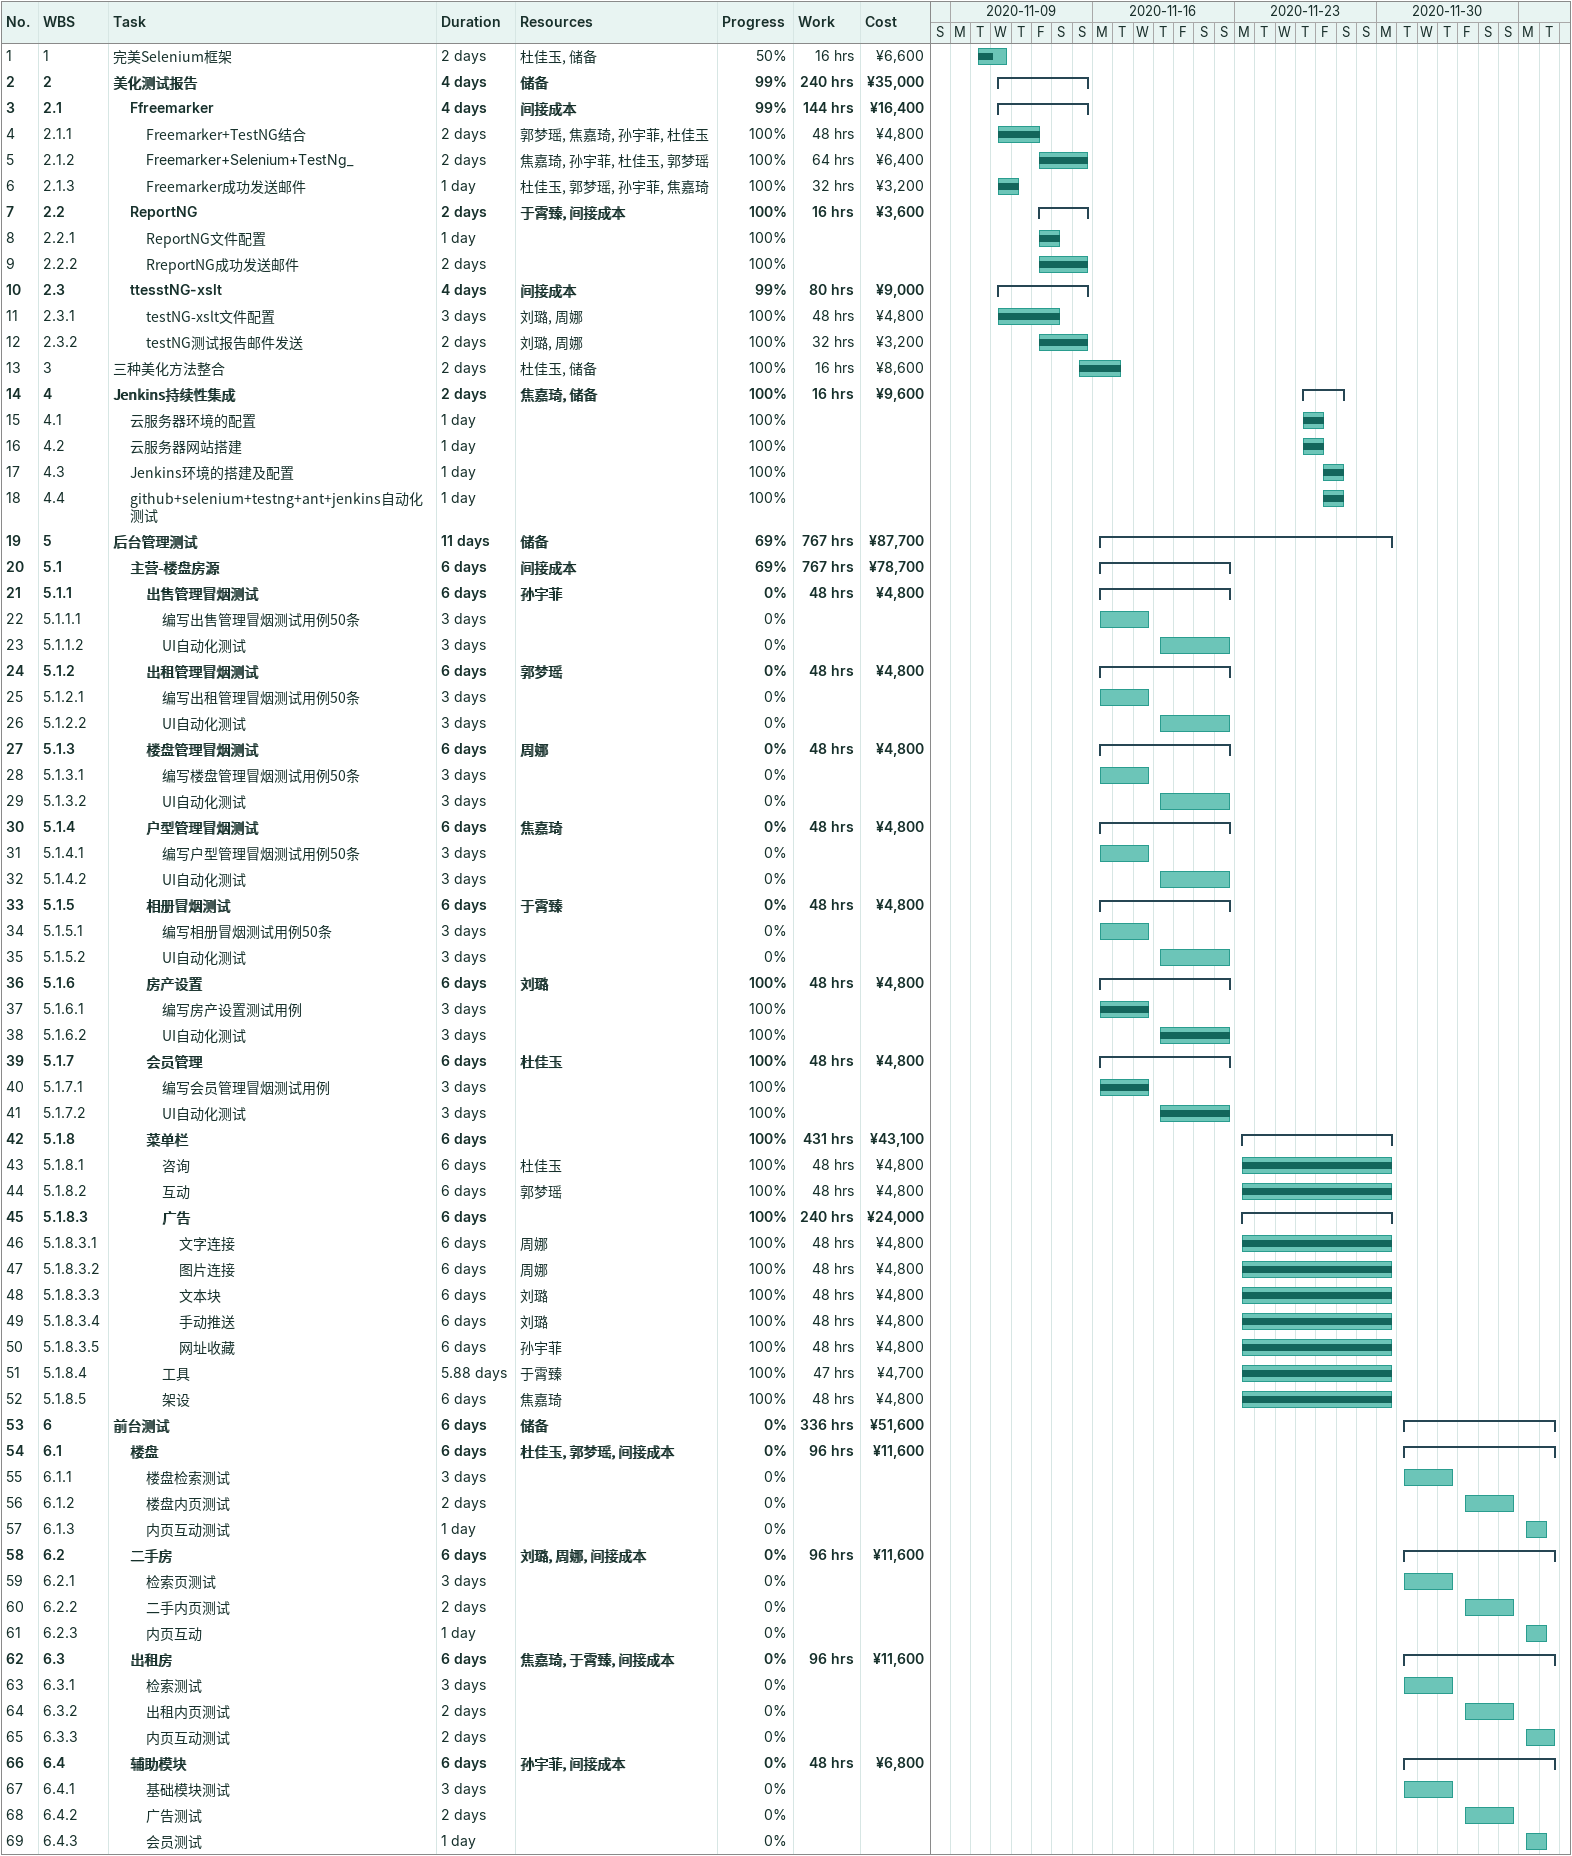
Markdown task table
| ID | WBS | Task | Duration | Start | Finish | Resources | % complete | Work (h) | Cost (¥) |
|---|---|---|---|---|---|---|---|---|---|
| 1 | 1 | 完美Selenium框架 | 2d | 2020-11-10 | 2020-11-11 | 杜佳玉, 储备 | 50 | 16 | 6600 |
| 2 | 2 | **美化测试报告** | 4d | 2020-11-11 | 2020-11-15 | 储备 | 99 | 240 | 35000 |
| 3 | 2.1 | **Ffreemarker** | 4d | 2020-11-11 | 2020-11-15 | 间接成本 | 99 | 144 | 16400 |
| 4 | 2.1.1 | Freemarker+TestNG结合 | 2d | 2020-11-11 | 2020-11-13 | 郭梦瑶, 焦嘉琦, 孙宇菲, 杜佳玉 | 100 | 48 | 4800 |
| 5 | 2.1.2 | Freemarker+Selenium+TestNg_ | 2d | 2020-11-13 | 2020-11-15 | 焦嘉琦, 孙宇菲, 杜佳玉, 郭梦瑶 | 100 | 64 | 6400 |
| 6 | 2.1.3 | Freemarker成功发送邮件 | 1d | 2020-11-11 | 2020-11-12 | 杜佳玉, 郭梦瑶, 孙宇菲, 焦嘉琦 | 100 | 32 | 3200 |
| 7 | 2.2 | **ReportNG** | 2d | 2020-11-13 | 2020-11-15 | 于霄臻, 间接成本 | 100 | 16 | 3600 |
| 8 | 2.2.1 | ReportNG文件配置 | 1d | 2020-11-13 | 2020-11-14 |  | 100 |  |  |
| 9 | 2.2.2 | RreportNG成功发送邮件 | 2d | 2020-11-13 | 2020-11-15 |  | 100 |  |  |
| 10 | 2.3 | **ttesstNG-xslt** | 4d | 2020-11-11 | 2020-11-15 | 间接成本 | 99 | 80 | 9000 |
| 11 | 2.3.1 | testNG-xslt文件配置 | 3d | 2020-11-11 | 2020-11-14 | 刘璐, 周娜 | 100 | 48 | 4800 |
| 12 | 2.3.2 | testNG测试报告邮件发送 | 2d | 2020-11-13 | 2020-11-15 | 刘璐, 周娜 | 100 | 32 | 3200 |
| 13 | 3 | 三种美化方法整合 | 2d | 2020-11-15 | 2020-11-17 | 杜佳玉, 储备 | 100 | 16 | 8600 |
| 14 | 4 | **Jenkins持续性集成** | 2d | 2020-11-26 | 2020-11-28 | 焦嘉琦, 储备 | 100 | 16 | 9600 |
| 15 | 4.1 | 云服务器环境的配置 | 1d | 2020-11-26 | 2020-11-27 |  | 100 |  |  |
| 16 | 4.2 | 云服务器网站搭建 | 1d | 2020-11-26 | 2020-11-27 |  | 100 |  |  |
| 17 | 4.3 | Jenkins环境的搭建及配置 | 1d | 2020-11-27 | 2020-11-28 |  | 100 |  |  |
| 18 | 4.4 | github+selenium+testng+ant+jenkins自动化测试 | 1d | 2020-11-27 | 2020-11-28 |  | 100 |  |  |
| 19 | 5 | **后台管理测试** | 11d | 2020-11-16 | 2020-11-30 | 储备 | 69 | 767 | 87700 |
| 20 | 5.1 | **主营-楼盘房源** | 6d | 2020-11-16 | 2020-11-22 | 间接成本 | 69 | 767 | 78700 |
| 21 | 5.1.1 | **出售管理冒烟测试** | 6d | 2020-11-16 | 2020-11-22 | 孙宇菲 | 0 | 48 | 4800 |
| 22 | 5.1.1.1 | 编写出售管理冒烟测试用例50条 | 3d | 2020-11-16 | 2020-11-18 |  | 0 |  |  |
| 23 | 5.1.1.2 | UI自动化测试 | 3d | 2020-11-19 | 2020-11-22 |  | 0 |  |  |
| 24 | 5.1.2 | **出租管理冒烟测试** | 6d | 2020-11-16 | 2020-11-22 | 郭梦瑶 | 0 | 48 | 4800 |
| 25 | 5.1.2.1 | 编写出租管理冒烟测试用例50条 | 3d | 2020-11-16 | 2020-11-18 |  | 0 |  |  |
| 26 | 5.1.2.2 | UI自动化测试 | 3d | 2020-11-19 | 2020-11-22 |  | 0 |  |  |
| 27 | 5.1.3 | **楼盘管理冒烟测试** | 6d | 2020-11-16 | 2020-11-22 | 周娜 | 0 | 48 | 4800 |
| 28 | 5.1.3.1 | 编写楼盘管理冒烟测试用例50条 | 3d | 2020-11-16 | 2020-11-18 |  | 0 |  |  |
| 29 | 5.1.3.2 | UI自动化测试 | 3d | 2020-11-19 | 2020-11-22 |  | 0 |  |  |
| 30 | 5.1.4 | **户型管理冒烟测试** | 6d | 2020-11-16 | 2020-11-22 | 焦嘉琦 | 0 | 48 | 4800 |
| 31 | 5.1.4.1 | 编写户型管理冒烟测试用例50条 | 3d | 2020-11-16 | 2020-11-18 |  | 0 |  |  |
| 32 | 5.1.4.2 | UI自动化测试 | 3d | 2020-11-19 | 2020-11-22 |  | 0 |  |  |
| 33 | 5.1.5 | **相册冒烟测试** | 6d | 2020-11-16 | 2020-11-22 | 于霄臻 | 0 | 48 | 4800 |
| 34 | 5.1.5.1 | 编写相册冒烟测试用例50条 | 3d | 2020-11-16 | 2020-11-18 |  | 0 |  |  |
| 35 | 5.1.5.2 | UI自动化测试 | 3d | 2020-11-19 | 2020-11-22 |  | 0 |  |  |
| 36 | 5.1.6 | **房产设置** | 6d | 2020-11-16 | 2020-11-22 | 刘璐 | 100 | 48 | 4800 |
| 37 | 5.1.6.1 | 编写房产设置测试用例 | 3d | 2020-11-16 | 2020-11-18 |  | 100 |  |  |
| 38 | 5.1.6.2 | UI自动化测试 | 3d | 2020-11-19 | 2020-11-22 |  | 100 |  |  |
| 39 | 5.1.7 | **会员管理** | 6d | 2020-11-16 | 2020-11-22 | 杜佳玉 | 100 | 48 | 4800 |
| 40 | 5.1.7.1 | 编写会员管理冒烟测试用例 | 3d | 2020-11-16 | 2020-11-18 |  | 100 |  |  |
| 41 | 5.1.7.2 | UI自动化测试 | 3d | 2020-11-19 | 2020-11-22 |  | 100 |  |  |
| 42 | 5.1.8 | **菜单栏** | 6d | 2020-11-23 | 2020-11-30 |  | 100 | 431 | 43100 |
| 43 | 5.1.8.1 | 咨询 | 6d | 2020-11-23 | 2020-11-30 | 杜佳玉 | 100 | 48 | 4800 |
| 44 | 5.1.8.2 | 互动 | 6d | 2020-11-23 | 2020-11-30 | 郭梦瑶 | 100 | 48 | 4800 |
| 45 | 5.1.8.3 | **广告** | 6d | 2020-11-23 | 2020-11-30 |  | 100 | 240 | 24000 |
| 46 | 5.1.8.3.1 | 文字连接 | 6d | 2020-11-23 | 2020-11-30 | 周娜 | 100 | 48 | 4800 |
| 47 | 5.1.8.3.2 | 图片连接 | 6d | 2020-11-23 | 2020-11-30 | 周娜 | 100 | 48 | 4800 |
| 48 | 5.1.8.3.3 | 文本块 | 6d | 2020-11-23 | 2020-11-30 | 刘璐 | 100 | 48 | 4800 |
| 49 | 5.1.8.3.4 | 手动推送 | 6d | 2020-11-23 | 2020-11-30 | 刘璐 | 100 | 48 | 4800 |
| 50 | 5.1.8.3.5 | 网址收藏 | 6d | 2020-11-23 | 2020-11-30 | 孙宇菲 | 100 | 48 | 4800 |
| 51 | 5.1.8.4 | 工具 | 5.88d | 2020-11-23 | 2020-11-30 | 于霄臻 | 100 | 47 | 4700 |
| 52 | 5.1.8.5 | 架设 | 6d | 2020-11-23 | 2020-11-30 | 焦嘉琦 | 100 | 48 | 4800 |
| 53 | 6 | **前台测试** | 6d | 2020-12-01 | 2020-12-08 | 储备 | 0 | 336 | 51600 |
| 54 | 6.1 | **楼盘** | 6d | 2020-12-01 | 2020-12-08 | 杜佳玉, 郭梦瑶, 间接成本 | 0 | 96 | 11600 |
| 55 | 6.1.1 | 楼盘检索测试 | 3d | 2020-12-01 | 2020-12-03 |  | 0 |  |  |
| 56 | 6.1.2 | 楼盘内页测试 | 2d | 2020-12-04 | 2020-12-06 |  | 0 |  |  |
| 57 | 6.1.3 | 内页互动测试 | 1d | 2020-12-07 | 2020-12-08 |  | 0 |  |  |
| 58 | 6.2 | **二手房** | 6d | 2020-12-01 | 2020-12-08 | 刘璐, 周娜, 间接成本 | 0 | 96 | 11600 |
| 59 | 6.2.1 | 检索页测试 | 3d | 2020-12-01 | 2020-12-03 |  | 0 |  |  |
| 60 | 6.2.2 | 二手内页测试 | 2d | 2020-12-04 | 2020-12-06 |  | 0 |  |  |
| 61 | 6.2.3 | 内页互动 | 1d | 2020-12-07 | 2020-12-08 |  | 0 |  |  |
| 62 | 6.3 | **出租房** | 6d | 2020-12-01 | 2020-12-08 | 焦嘉琦, 于霄臻, 间接成本 | 0 | 96 | 11600 |
| 63 | 6.3.1 | 检索测试 | 3d | 2020-12-01 | 2020-12-03 |  | 0 |  |  |
| 64 | 6.3.2 | 出租内页测试 | 2d | 2020-12-04 | 2020-12-06 |  | 0 |  |  |
| 65 | 6.3.3 | 内页互动测试 | 2d | 2020-12-07 | 2020-12-08 |  | 0 |  |  |
| 66 | 6.4 | **辅助模块** | 6d | 2020-12-01 | 2020-12-08 | 孙宇菲, 间接成本 | 0 | 48 | 6800 |
| 67 | 6.4.1 | 基础模块测试 | 3d | 2020-12-01 | 2020-12-03 |  | 0 |  |  |
| 68 | 6.4.2 | 广告测试 | 2d | 2020-12-04 | 2020-12-06 |  | 0 |  |  |
| 69 | 6.4.3 | 会员测试 | 1d | 2020-12-07 | 2020-12-08 |  | 0 |  |  |
